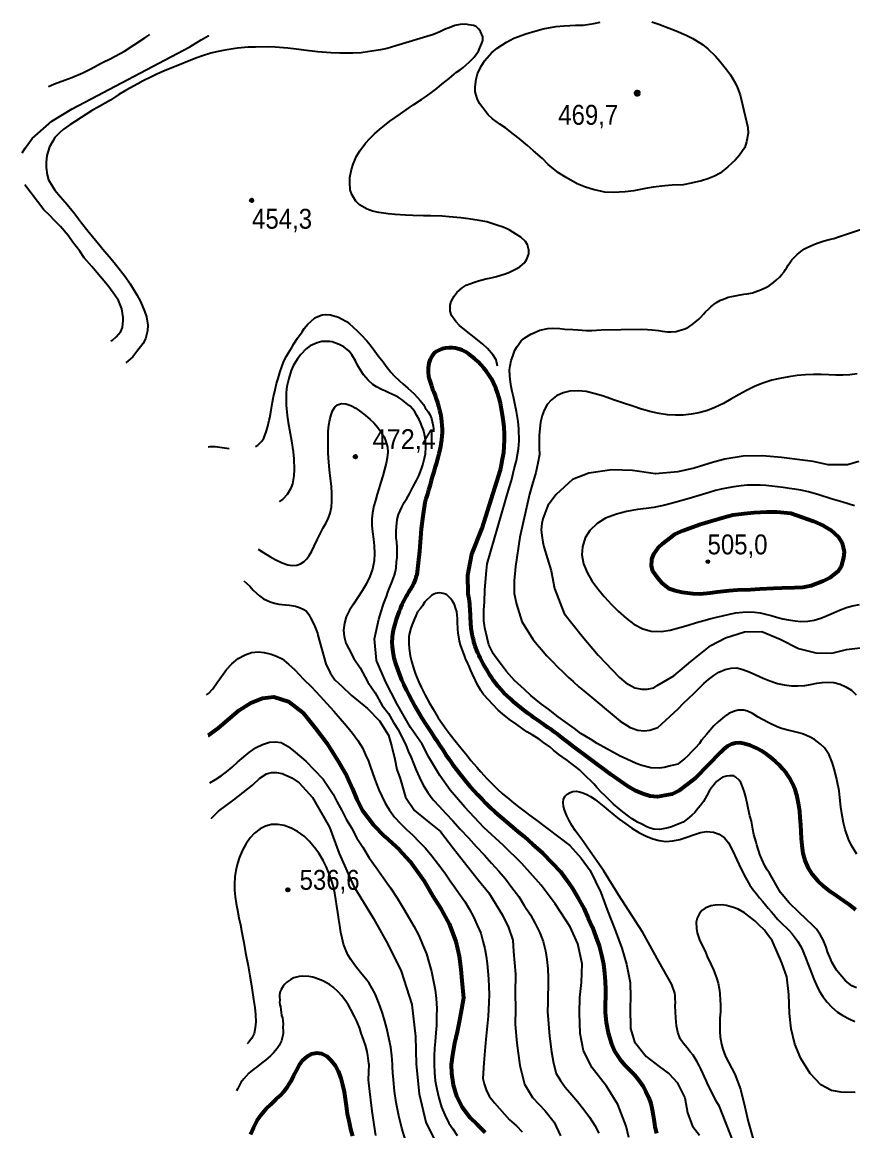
# Model space of a CAD drawing. Header units: metres. Extents: x 552626 to 559174, y 1843804 to 1852371.
# Drawn here: x 555367 to 556076, y 1846438 to 1847385 of the extents above; entities that cross this region are included whole.
import ezdxf

# ---------------------------------------------------------------- set-up
doc = ezdxf.new("R2010")
doc.units = ezdxf.units.M
doc.header["$LTSCALE"] = 6.8
for name, color, linetype, lineweight in [('1', 7, 'Continuous', 25), ('2', 7, 'Continuous', 53), ('3', 7, 'Continuous', 25), ('5', 7, 'Continuous', 25)]:
    doc.layers.add(name, color=color, linetype=linetype, lineweight=lineweight)

msp = doc.modelspace()

# ---------------------------------------------------------------- hatches: boundary and pattern name
at = {"layer": '5'}
for points in [[(555893.86, 1847324.58, 1), (555890.86, 1847324.58, 1)], [(555893.86, 1847324.58, 1), (555890.86, 1847324.58, 1)], [(555564.73, 1847233.11, 1), (555561.73, 1847233.11, 1)], [(555653.24, 1847014.16, 1), (555650.24, 1847014.16, 1)], [(555954.15, 1846924.45, 1), (555951.15, 1846924.45, 1)], [(555595.58, 1846644.14, 1), (555592.58, 1846644.14, 1)]]:
    msp.add_hatch(color=256, dxfattribs=at).paths.add_polyline_path(points)

# ---------------------------------------------------------------- linework, layer by layer
at = {"layer": '1'}
for points in [[(555986.74, 1847295.12), (555986.98, 1847290.47), (555985.73, 1847283.08), (555984.28, 1847278.24), (555979.59, 1847271.7), (555976.07, 1847267.48), (555969.66, 1847261.79), (555963.13, 1847256.37), (555958.29, 1847253.71), (555952.73, 1847251.46), (555947.1, 1847249.76), (555938.28, 1847247.7), (555931.56, 1847246.36), (555922.27, 1847245.87), (555915.83, 1847245.52), (555906.04, 1847244.4), (555899.51, 1847243.08), (555889.33, 1847241.24), (555882.09, 1847240.32), (555871.75, 1847239.8), (555864.66, 1847240.14), (555854.69, 1847242.24), (555848.15, 1847244.35), (555841.16, 1847247.17), (555831.66, 1847252.67), (555825.12, 1847256.5), (555816.39, 1847263.6), (555811.33, 1847268.65), (555803.88, 1847275.43), (555798.77, 1847280), (555791.43, 1847285.83), (555786.61, 1847289.67), (555779.79, 1847295.08), (555775.07, 1847297.98), (555768.9, 1847302.71), (555765.16, 1847306.19), (555760.58, 1847312.06), (555757.77, 1847315.83), (555755.68, 1847319.89), (555754.05, 1847325.8), (555753.85, 1847330.07), (555754.73, 1847336.56), (555756.01, 1847341.19), (555759.17, 1847347.75), (555762.17, 1847352.39), (555767.79, 1847359.04), (555772.68, 1847363.03), (555780.76, 1847368.25), (555787.07, 1847371.45), (555797.31, 1847375.29), (555804.88, 1847377.49), (555812.09, 1847379.46), (555822.93, 1847381.47), (555830, 1847382.18), (555839.68, 1847382.53), (555846.05, 1847382.78), (555855.23, 1847384.21), (555860.73, 1847385.32)], [(555904.68, 1847385.48), (555910.71, 1847383.6)], [(555910.71, 1847383.6), (555919.68, 1847380.24), (555925.67, 1847377.87), (555934.12, 1847374.07), (555939.88, 1847371.2), (555948.08, 1847366.23), (555952.7, 1847362.56), (555959.25, 1847356.15), (555962.98, 1847351.81), (555968.66, 1847344.74), (555971.85, 1847340.15), (555975.96, 1847333.46), (555977.9, 1847329.01), (555980.2, 1847323.08), (555980.98, 1847319.54), (555986.74, 1847295.12)], [(555367.23, 1847273.68), (555369.81, 1847277.74), (555375.7, 1847285.92), (555392.59, 1847300.6), (555409.91, 1847311.21), (555510.37, 1847364.2), (555512.77, 1847365.71), (555520.17, 1847370.28), (555525.99, 1847373.52), (555526.46, 1847373.75)], [(555442.83, 1847112.93), (555444.33, 1847113.73), (555447.55, 1847116.49), (555451.42, 1847120.94), (555452.75, 1847124.33), (555453.38, 1847130.51), (555453.39, 1847132.89), (555452.26, 1847140.3), (555449.35, 1847147.4), (555446.34, 1847152.02), (555441.15, 1847159.05), (555437.14, 1847164.12), (555430.85, 1847171.51), (555426.57, 1847176.46), (555420.27, 1847184.03), (555416.38, 1847189.69), (555410.22, 1847197.67), (555406.37, 1847202.95), (555399.96, 1847210.61), (555395.2, 1847215.59), (555390.56, 1847220.31), (555385.64, 1847224.89), (555369.57, 1847246.38)], [(555913.75, 1847121.36), (555918.2, 1847120.73), (555921.25, 1847120.7), (555925.48, 1847121.09), (555928.07, 1847121.76), (555932.03, 1847122.88), (555934.28, 1847123.99), (555936.53, 1847125.11), (555938.82, 1847126.7), (555941.88, 1847129.05), (555944.84, 1847131.48), (555946.55, 1847133.2), (555948.92, 1847135.75), (555950.69, 1847137.76), (555953.43, 1847140.36), (555955.24, 1847141.99), (555957.93, 1847144.3), (555960.03, 1847145.87), (555963.53, 1847147.7), (555965.89, 1847148.73), (555970, 1847150.25), (555973.06, 1847150.88), (555976.02, 1847151.6), (555978.92, 1847152.03), (555983.49, 1847152.84), (555986.31, 1847153.16), (555990.86, 1847154.16), (555995.44, 1847155.63), (555998.45, 1847156.83), (556002.7, 1847158.75), (556005.18, 1847160.36), (556008.78, 1847162.96), (556011.05, 1847164.74), (556013.78, 1847167.53), (556015.46, 1847169.43), (556017.91, 1847172.09), (556018.95, 1847173.83), (556020.07, 1847175.67), (556021.28, 1847177.62), (556023.23, 1847180.5), (556024.46, 1847182.26), (556027.1, 1847184.94), (556028.99, 1847186.68), (556031.93, 1847189.3), (556035.18, 1847191.67), (556037.86, 1847193.12), (556042.49, 1847195.07), (556045.95, 1847196.42), (556051.92, 1847198.34), (556056.15, 1847199.59), (556060.32, 1847200.54), (556064.26, 1847201.85), (556085.46, 1847209.1)], [(555858.01, 1846769.11), (555852.53, 1846772.77), (555844.33, 1846777.75), (555838.82, 1846781.79), (555830.7, 1846787.72), (555824.89, 1846791.83), (555816.52, 1846798.31), (555810.66, 1846802.79), (555801.43, 1846810.13), (555795.99, 1846815.13), (555787.58, 1846822.85), (555780.67, 1846830.73), (555776.42, 1846836.16), (555771, 1846843.55), (555769.29, 1846845.93), (555765.67, 1846853.43), (555764.14, 1846859.27), (555762.21, 1846867.82), (555761.42, 1846873.93), (555761.41, 1846883.18), (555761.89, 1846889.81), (555762.31, 1846900.26), (555762.79, 1846906.89), (555763.74, 1846916.92), (555764.33, 1846922.61), (555782.95, 1846987.4), (555784.98, 1846993.83), (555787.3, 1847003.63), (555789.16, 1847010.71), (555790.94, 1847020.93), (555791.4, 1847027.76), (555791.28, 1847037.95), (555790.68, 1847044.08), (555789.31, 1847052.69), (555788.2, 1847058.19), (555786.63, 1847065.26), (555785.63, 1847069.82), (555784.76, 1847074.11), (555783.99, 1847080.03), (555783.6, 1847083.42), (555783.42, 1847088.36), (555783.8, 1847091.64), (555784.79, 1847096.33), (555786.02, 1847099.81), (555787.9, 1847104.99), (555789.71, 1847108.34), (555793.28, 1847113.04), (555796.24, 1847115.48), (555801.5, 1847118.66), (555803.49, 1847119.65), (555809.32, 1847122.03), (555815.91, 1847123.64), (555820.26, 1847123.95), (555826.2, 1847123.68), (555830.56, 1847123.13), (555837.46, 1847122.77), (555841.88, 1847122.51), (555848.81, 1847121.97), (555853.69, 1847121.86), (555861.45, 1847122.37), (555895.69, 1847122.91), (555901.24, 1847122.59), (555905.06, 1847122.46), (555910.37, 1847121.83), (555913.75, 1847121.36)], [(555691.26, 1846971.09), (555693.41, 1846974.86), (555695.57, 1846978.45), (555697.8, 1846982.33), (555700.77, 1846988.01), (555703.83, 1846993.8), (555705.95, 1846997.76), (555708.23, 1847003.65), (555709.35, 1847007.21), (555710.71, 1847012.8), (555711.43, 1847016.51), (555711.83, 1847022.18), (555711.83, 1847023.89), (555711.2, 1847031.07), (555710.56, 1847034.15), (555709.75, 1847037.01), (555708.7, 1847039.56), (555707.22, 1847043.3), (555706.08, 1847045.74), (555704.15, 1847049.34), (555702.13, 1847052.83), (555700.47, 1847054.83), (555698.37, 1847057.36), (555696.58, 1847058.77), (555693.75, 1847061.02), (555691.76, 1847062.61), (555688.36, 1847064.79), (555686.01, 1847066.15), (555682.2, 1847067.81), (555680.9, 1847068.33), (555676.77, 1847070.24), (555674.04, 1847071.55), (555669.68, 1847073.81), (555666.6, 1847075.75), (555662.65, 1847079.4), (555658.71, 1847083.91), (555656.62, 1847087.1), (555653.63, 1847092.39), (555651.78, 1847096.08), (555648.65, 1847100.97), (555646.27, 1847104.23), (555641.93, 1847108.02), (555637.99, 1847109.96), (555631.8, 1847112.3), (555629.77, 1847112.54), (555623.2, 1847112.46), (555619.04, 1847111.32), (555613.23, 1847108.74), (555609.7, 1847106.24), (555605.12, 1847101.33), (555602.39, 1847097.68), (555598.68, 1847091.72), (555596.94, 1847087.81), (555594.76, 1847080.98), (555593.17, 1847074.02), (555592.6, 1847069), (555592.59, 1847060.79), (555592.7, 1847058.14), (555593.53, 1847049.27), (555594.22, 1847043.24), (555595.94, 1847034), (555597.13, 1847027.74), (555598.61, 1847018.19), (555599.11, 1847012.14), (555599.37, 1847003.2)], [(556080.11, 1847084.92), (556073.84, 1847083.86), (556068.01, 1847083.6), (556061.85, 1847083.62), (556055.82, 1847084.01), (556049.44, 1847084.23), (556042.78, 1847084.35), (556035.99, 1847084.01), (556028.81, 1847083.37), (556021.8, 1847082.4), (556014.2, 1847081.01), (556007.16, 1847079.45), (555999.46, 1847077), (555992.96, 1847074.36), (555985.74, 1847070.7), (555979.51, 1847067.19), (555972.33, 1847063.08), (555965.99, 1847059.63), (555958.7, 1847056.14), (555952.29, 1847053.65), (555944.99, 1847051.54), (555938.53, 1847050.37), (555931.57, 1847049.54), (555924.95, 1847049.47), (555918.31, 1847049.75), (555911.06, 1847050.91), (555904.16, 1847052.44), (555895.95, 1847054.8), (555888.51, 1847057.19), (555879.76, 1847060.11), (555872.14, 1847062.76), (555863.58, 1847065.64), (555856.45, 1847067.88), (555848.64, 1847069.69), (555842.04, 1847070.39), (555834.92, 1847070), (555829.02, 1847068.55), (555823.36, 1847066.1), (555819.03, 1847062.73), (555815.54, 1847058.8), (555812.95, 1847053.93), (555811.18, 1847049.27), (555809.8, 1847043.61), (555809.09, 1847038.21), (555808.68, 1847032.3), (555808.61, 1847026.53), (555808.68, 1847021.34), (555808.79, 1847016.08), (555807.46, 1847008.45), (555805.91, 1847000.58), (555802.77, 1846989.96), (555800.38, 1846982.12), (555792.23, 1846945.37), (555788.36, 1846920.37), (555787.38, 1846908.14), (555787.38, 1846897.37), (555789.33, 1846888.07), (555793.72, 1846873.39), (555803.2, 1846858.13)], [(555626.62, 1846957.66), (555628.62, 1846961.96), (555630.1, 1846965.94), (555631.28, 1846970.96), (555631.71, 1846976.21), (555631.73, 1846982.27), (555631.2, 1846988.86), (555630.54, 1846995.39), (555629.74, 1847002.73), (555629.11, 1847009.41), (555628.61, 1847017.03), (555628.36, 1847023.61), (555628.33, 1847030.33), (555628.55, 1847035.81), (555629.14, 1847041.13), (555629.89, 1847045.58), (555631.09, 1847049.91), (555632.31, 1847053.37), (555634.24, 1847056.52), (555636.55, 1847058.35), (555639.92, 1847059.41), (555643.58, 1847059.12), (555647.91, 1847057.69), (555651.96, 1847055.46), (555656.42, 1847052.32), (555660.13, 1847049.48), (555664.26, 1847045.92), (555667.36, 1847042.94), (555670.89, 1847038.98), (555673.46, 1847035.43), (555676.14, 1847030.94), (555677.84, 1847026.98), (555678.99, 1847022.29), (555679.31, 1847018.07), (555678.9, 1847013.02), (555678.06, 1847008.47), (555676.68, 1847003.04), (555675.16, 1846997.74), (555673.52, 1846992.29), (555671.83, 1846986.77), (555670.35, 1846982.01), (555668.74, 1846976.62), (555667.55, 1846971.98), (555666.36, 1846966.2), (555665.84, 1846961.08), (555665.76, 1846955.12), (555666.25, 1846949.88), (555667.04, 1846943.66), (555667.78, 1846938.05), (555668.11, 1846931.26), (555667.7, 1846925.14), (555666.26, 1846917.97), (555664.03, 1846911.76), (555661.02, 1846905.22), (555657.51, 1846899.38), (555653.91, 1846893.81), (555650.03, 1846888.15), (555646.82, 1846883.09), (555643.93, 1846877.21), (555642.3, 1846871.98), (555641.63, 1846865.82), (555642.07, 1846860.47), (555643.67, 1846854.74), (555646.11, 1846849.96), (555650.5, 1846841.76)], [(556081.57, 1847009.96), (556071.81, 1847007.02), (556063.03, 1847007.02), (556055.22, 1847007.02), (556042.53, 1847009.96), (556015.42, 1847013.37), (555999.19, 1847014.77), (555982.86, 1847014.58), (555967.14, 1847011.96), (555957.38, 1847009.47), (555940.85, 1847004.18), (555926.87, 1847001.03), (555907.82, 1846999.45), (555888.18, 1847002.18), (555870.75, 1847002.93), (555850.9, 1846999.97), (555836.96, 1846994.64), (555823.01, 1846981.83), (555815.92, 1846972.52), (555811.75, 1846961.03), (555810.78, 1846957.12), (555810.29, 1846951.73), (555810.78, 1846946.84), (555811.75, 1846940.97), (555812.73, 1846937.05), (555818.81, 1846916.52), (555821.65, 1846901.55), (555830.07, 1846880.15), (555845.37, 1846860.9), (555859.12, 1846844.66), (555877.13, 1846825.39), (555882.57, 1846820.85), (555890.28, 1846816.76), (555896.17, 1846815.39), (555900.71, 1846815.39), (555906.6, 1846816.76), (555909.32, 1846818.58), (555923.47, 1846826.83), (555938.12, 1846839.15), (555955.23, 1846852.84), (555967.64, 1846859.24), (555984.05, 1846864.38), (555998.75, 1846864.65), (556014.24, 1846858.35), (556029.97, 1846850.32), (556044.85, 1846846.44), (556058.53, 1846846.21), (556070.88, 1846849.34), (556082.6, 1846850.9)], [(555599.37, 1847003.2), (555599.03, 1846997.83), (555597.93, 1846990.83), (555596.39, 1846986.75), (555593.54, 1846981.65), (555589.89, 1846977.7), (555586.97, 1846975.75), (555586.64, 1846975.64)], [(556077.74, 1846971.97), (556067.98, 1846975.31), (556058.01, 1846978.11), (556047.38, 1846981.54), (556038.66, 1846983.94), (556031.99, 1846985.45), (556026.58, 1846986.43), (556022.27, 1846986.84), (556016.97, 1846987.84), (556012.14, 1846988.45), (556007.2, 1846989.01), (556002.24, 1846989.47), (555997.24, 1846989.76), (555992.02, 1846989.88), (555986.24, 1846989.63), (555980.98, 1846989.2), (555974.89, 1846988.38), (555969.95, 1846987.54), (555964.12, 1846986.21), (555959.16, 1846985.07), (555953.85, 1846983.58), (555945.24, 1846981.07), (555936.74, 1846978.5), (555924.36, 1846974.85), (555915.8, 1846972.67)], [(555885.25, 1846432.64), (555882.88, 1846442.21), (555875.68, 1846460.79), (555866.2, 1846476.49), (555853.75, 1846492.16), (555846.49, 1846506.48), (555843.69, 1846521.49), (555843.04, 1846538.81), (555843.39, 1846552.25), (555844.88, 1846565.08), (555845.25, 1846580.97), (555841.54, 1846598.02), (555835.02, 1846612.52), (555822.4, 1846632.03), (555810.46, 1846648.13), (555793.74, 1846666.66), (555778.06, 1846682.12), (555761.29, 1846697.29), (555745.14, 1846714.59), (555732.55, 1846729.29), (555723.73, 1846741.77), (555714.47, 1846757.37), (555708.59, 1846768.59), (555698.84, 1846782.88), (555687.33, 1846802.73), (555677.61, 1846821.63), (555669.83, 1846840.06), (555667.93, 1846858.52), (555671.76, 1846875.35), (555675.01, 1846886.45), (555676.05, 1846889.05), (555678.16, 1846894.73), (555679.45, 1846898.5), (555681.56, 1846904.18), (555682.48, 1846906.19), (555685.24, 1846912.89), (555685.94, 1846915.93), (555686.43, 1846919.13), (555686.79, 1846924.32), (555687.24, 1846927.9), (555687.5, 1846933.18), (555687.48, 1846936.61), (555687.13, 1846941.34), (555686.64, 1846944.81), (555686.54, 1846950.71), (555686.67, 1846954.54), (555687.32, 1846960.53), (555688.46, 1846964.76), (555691.26, 1846971.09)], [(555915.8, 1846972.67), (555906.42, 1846970.58), (555899.89, 1846969.83), (555892.49, 1846968.87), (555883.3, 1846967.27), (555874.6, 1846965.07), (555865.35, 1846961.47), (555858.22, 1846957.14), (555851.84, 1846951), (555847.95, 1846944.72), (555845.58, 1846937.09), (555845.18, 1846930.26), (555846.49, 1846922.52), (555849.52, 1846915.26), (555853.48, 1846908.02), (555858.91, 1846900.85), (555864.05, 1846894.71), (555870.51, 1846887.91), (555876.09, 1846882.22), (555883.04, 1846875.88), (555889.34, 1846871.07), (555897.05, 1846867.13), (555904.33, 1846865.15), (555912.9, 1846864.75), (555920.42, 1846865.79), (555928.69, 1846868.08), (555935.9, 1846870.26), (555942.83, 1846872.59), (555949.11, 1846874.1), (555954.39, 1846875.56), (555960.12, 1846876.88), (555965.13, 1846878.26), (555971.25, 1846879.7), (555976.59, 1846880.71), (555982.44, 1846881.39), (555987.41, 1846881.53), (555992.56, 1846881.3), (555997.27, 1846880.59), (556001.87, 1846879.63), (556006.79, 1846878.31), (556011.33, 1846877.03), (556016.64, 1846875.64), (556021.4, 1846874.62), (556027.05, 1846873.77), (556032.13, 1846873.45), (556038.08, 1846873.65), (556043.27, 1846874.5), (556049.1, 1846876.2), (556054.07, 1846878.27), (556059.81, 1846880.85), (556064.95, 1846883.1), (556071.09, 1846885.29), (556076.18, 1846886.78), (556082.15, 1846887.97)], [(555568.62, 1846935.08), (555572.6, 1846932.5), (555578.59, 1846928.93), (555583.79, 1846926.08), (555589.23, 1846923.43), (555593.9, 1846921.84), (555598.05, 1846921.1), (555601.81, 1846921.47), (555604.93, 1846922.68), (555607.88, 1846924.47), (555610.35, 1846926.97), (555612.38, 1846929.7), (555614.39, 1846933.41), (555616.52, 1846937.74), (555618.99, 1846942.95), (555621.69, 1846948.24), (555624.28, 1846953.31), (555626.62, 1846957.66)], [(555556.61, 1846908.03), (555561.48, 1846903.41), (555564.55, 1846899.94), (555569.77, 1846895.11), (555573.38, 1846892.75), (555578.91, 1846890.24), (555582.58, 1846889.04), (555586.31, 1846888.13), (555591.9, 1846887.62), (555595.56, 1846887.28), (555600.63, 1846886.33), (555603.9, 1846885.28), (555607.82, 1846883.53), (555609.58, 1846882.3), (555612.04, 1846879.15), (555613.41, 1846876.35), (555616.1, 1846871.13), (555617.64, 1846867.68)], [(555840.1, 1846748.94), (555835.79, 1846752.35), (555832.69, 1846754.48), (555828.14, 1846757.58), (555825.41, 1846759.75), (555820.8, 1846763.42), (555817.71, 1846766.21), (555812.4, 1846770.09), (555808.67, 1846772.71), (555802.5, 1846776.58), (555798.2, 1846779.14), (555793.76, 1846782.16), (555789.58, 1846785.31), (555783.17, 1846789.72), (555777.29, 1846794.39), (555773.68, 1846797.6), (555768.81, 1846802.67), (555765.55, 1846806.11), (555761.08, 1846811.04), (555758.7, 1846814.3), (555755.8, 1846819.69), (555754.18, 1846823.03), (555751.77, 1846828.19), (555750.36, 1846831.37), (555748.53, 1846835.73), (555747.77, 1846837.36), (555745.85, 1846841.63), (555744.88, 1846844.28), (555743.5, 1846847.94), (555742.58, 1846850.22), (555741.54, 1846853.44), (555740.71, 1846856.49), (555740.21, 1846858.43), (555739.65, 1846861.61), (555739.41, 1846863.68), (555739.17, 1846866.61), (555739.15, 1846868.52), (555738.91, 1846871.45), (555738.88, 1846872.49), (555738.85, 1846876.11), (555738.67, 1846878.48), (555738.18, 1846881.95), (555737.46, 1846884.06), (555736.66, 1846886.92), (555736.01, 1846888.47), (555734.51, 1846890.68), (555732.81, 1846893.06), (555731.51, 1846894.44), (555729.81, 1846895.96), (555728.59, 1846896.59), (555726.79, 1846897.33), (555725.34, 1846897.46), (555723.13, 1846897.68), (555721.51, 1846897.59), (555720.03, 1846897.23), (555718.65, 1846896.78), (555716.71, 1846895.42), (555715.14, 1846894.09), (555712.72, 1846891.91), (555711.03, 1846890), (555708.93, 1846886.71), (555707.18, 1846884.5), (555704.85, 1846881.57), (555703.25, 1846878.05), (555702.1, 1846875.53)], [(555702.1, 1846875.53), (555700.26, 1846870.84), (555698.91, 1846867.63), (555697.63, 1846862.14), (555697.47, 1846860.22), (555697.3, 1846854.19), (555697.56, 1846850.21), (555698.46, 1846844.02), (555699.54, 1846839.57), (555701.47, 1846832.73), (555702.93, 1846828.32), (555705.99, 1846821.61), (555707.93, 1846817.16), (555711.27, 1846810.39), (555715.02, 1846803.48), (555718.07, 1846798.49), (555722.35, 1846791.16), (555725.77, 1846786.21), (555729.1, 1846781.34), (555732.59, 1846776.69), (555737.94, 1846769.86), (555741.79, 1846765.44), (555747.02, 1846758.88), (555750.17, 1846754.67), (555755.51, 1846748.89), (555758.93, 1846744.8), (555763.95, 1846739.27), (555767.54, 1846735.39), (555773.02, 1846730.01), (555776.97, 1846726.36), (555782.97, 1846721.42), (555787.06, 1846718.17), (555790.94, 1846715.08), (555796.78, 1846710.79), (555800.34, 1846707.95), (555805.46, 1846704.06), (555834.79, 1846682.03), (555844.53, 1846671.21), (555852.07, 1846660.52), (555861.25, 1846641.9), (555866.6, 1846627.02), (555873.62, 1846609.57), (555879.23, 1846594.41), (555883.2, 1846580.7), (555886.21, 1846564.9), (555886.73, 1846552.16), (555886.25, 1846543.6), (555886.56, 1846525.56), (555889.96, 1846514.23), (555900.01, 1846501.85), (555911.01, 1846493.11), (555919.56, 1846487.09), (555926.47, 1846479.68), (555933.09, 1846466.48), (555935.15, 1846453.75), (555939.5, 1846442.36), (555945.49, 1846434.67)], [(555617.64, 1846867.68), (555619.29, 1846863.29), (555619.57, 1846861.7), (555626.46, 1846837.22), (555630.08, 1846829.49), (555634.16, 1846823.58), (555640.51, 1846817.67), (555648.22, 1846810.4), (555662.16, 1846799.13), (555672.26, 1846788.48), (555680.03, 1846776.14), (555682.86, 1846766.12), (555685.3, 1846755.62), (555687.07, 1846746.98), (555689.84, 1846739.22), (555694.55, 1846723.23), (555702.28, 1846712.01), (555713.06, 1846702.98), (555724.49, 1846693.9), (555735.5, 1846679.53), (555747.9, 1846663.52), (555756.4, 1846652.68), (555765.69, 1846641.68), (555777.45, 1846622.62), (555782.42, 1846611.81), (555786.15, 1846601), (555786.57, 1846591.44), (555788.39, 1846572.1), (555788.26, 1846555.94), (555788.27, 1846542.37), (555788.21, 1846529.1), (555789.44, 1846513.09), (555792.22, 1846494.09), (555796.07, 1846478.08), (555803, 1846466.64), (555813.65, 1846455.41), (555821.47, 1846445.65), (555826.79, 1846434.03)], [(555803.2, 1846858.13), (555806.64, 1846854.04), (555810.57, 1846849.41), (555815.2, 1846844.04), (555819.68, 1846839.46), (555824.48, 1846834.42), (555828.8, 1846830.41), (555833.5, 1846825.76), (555837.58, 1846822.16), (555842.46, 1846817.61), (555846.66, 1846814.11), (555877.65, 1846788.25), (555886.43, 1846782.87), (555892.78, 1846780.42), (555898.14, 1846779.93), (555903.02, 1846780.42), (555909.85, 1846782.87), (555927.2, 1846798.63), (555931.93, 1846803.45), (555936.18, 1846807.62), (555940.91, 1846812.18), (555944.96, 1846816.06), (555949.33, 1846820.22), (555953.08, 1846823.66), (555957.66, 1846827.28), (555962.12, 1846830.01), (555967.32, 1846832.38), (555972.4, 1846833.45), (555977.37, 1846833.62), (555982.56, 1846832.44), (555987.79, 1846830.45), (555993.61, 1846827.84), (555999.78, 1846825.03), (556005.68, 1846822.53), (556012.11, 1846820.4), (556017.7, 1846819.08), (556024.07, 1846818.31), (556029.59, 1846818.26), (556035.44, 1846818.73), (556040.41, 1846819.55), (556045.54, 1846820.55), (556050.18, 1846821.32), (556055.42, 1846821.58), (556060.26, 1846821.14), (556065.7, 1846819.77), (556070.42, 1846817.61), (556075.16, 1846814.67), (556079.12, 1846810.76)], [(555524.63, 1846810.55), (555526.34, 1846811.8), (555529.94, 1846815.9), (555533.83, 1846821.29), (555537.29, 1846826.43), (555541.67, 1846832.2), (555546.3, 1846837.06), (555551.75, 1846841.59), (555557.64, 1846844.72), (555563.06, 1846846.72), (555569.09, 1846847.31), (555573.94, 1846846.87), (555579.81, 1846845.44), (555584.39, 1846843.56), (555589.22, 1846841.31), (555594.49, 1846836.83), (555600.01, 1846832), (555607.43, 1846824.11), (555614.24, 1846817.38), (555621.53, 1846809.48), (555627.42, 1846803.24), (555633.18, 1846796.81), (555638.67, 1846790.6), (555644.23, 1846784.23), (555649.32, 1846778), (555653.83, 1846771.6), (555657.65, 1846765.48), (555660.41, 1846759.56), (555662.83, 1846754.05), (555664.61, 1846748.82), (555666.33, 1846743.93), (555668, 1846739.11), (555669.72, 1846734.66), (555671.74, 1846729.48), (555674.24, 1846724.18), (555677.13, 1846718.04), (555680.91, 1846712.15), (555685.19, 1846706.18), (555690.16, 1846700.87), (555695.33, 1846695.66), (555700.68, 1846690.81), (555706, 1846685.52), (555711.5, 1846679.8), (555717.11, 1846673.06), (555722.68, 1846665.84), (555728.02, 1846658.57), (555732.61, 1846651.84), (555737.04, 1846645.8), (555740.88, 1846640.03), (555745.05, 1846634.17), (555748.78, 1846627.83), (555752.65, 1846621.03), (555755.71, 1846614.01), (555758.7, 1846607.08), (555760.6, 1846600.3), (555762.33, 1846593.92), (555763.25, 1846587.33), (555764.14, 1846581.26), (555764.68, 1846574.55)], [(555650.5, 1846841.76), (555655.7, 1846833.78), (555662.3, 1846821.58), (555668.5, 1846812.37), (555674.68, 1846801.65), (555679.87, 1846794.62), (555684.32, 1846786.98), (555688.47, 1846780.36), (555691.56, 1846773.94), (555694.76, 1846767.89), (555696.85, 1846762.46), (555699.23, 1846757.15), (555701.22, 1846751.96), (555703.48, 1846746.38), (555706.44, 1846740.14), (555709.61, 1846733.56), (555713.69, 1846727.26), (555718.15, 1846720.94), (555723.32, 1846715.47), (555728.93, 1846709.28), (555735.04, 1846703.15), (555741.26, 1846695.99), (555748.25, 1846688.56), (555754.69, 1846681.08), (555761.88, 1846673.59), (555767.8, 1846666.98), (555774.05, 1846660.15), (555779.76, 1846653.42), (555785.28, 1846646.1), (555791.12, 1846638.34), (555795.78, 1846630.82), (555801.19, 1846622.75), (555805.19, 1846615.39), (555809.22, 1846607.39), (555811.96, 1846599.97), (555814, 1846592.07), (555815.19, 1846584.51), (555815.93, 1846576.57), (555816.24, 1846568.9), (555816.38, 1846561.26), (555816.06, 1846554.2), (555815.89, 1846547.3), (555815.76, 1846540.31), (555816.6, 1846529.69), (555817.44, 1846519.18), (555819.09, 1846505.71), (555820.79, 1846496.15), (555823.27, 1846487.11), (555826.81, 1846481.19), (555830.93, 1846475.56), (555836.38, 1846469.1), (555841.34, 1846463.29), (555846.87, 1846456.36), (555851.52, 1846450.05), (555856.12, 1846442.72), (555859.49, 1846436.34)], [(556079.79, 1846674.51), (556075.31, 1846682.01), (556072.67, 1846687.53), (556069.93, 1846695.7), (556068.34, 1846701.24), (556067.12, 1846709.4), (556066.22, 1846714.73), (556065.36, 1846723.12), (556064.63, 1846728.66), (556063.12, 1846736.88), (556062.42, 1846739.66), (556060.38, 1846747.44), (556058.96, 1846752.33), (556056.24, 1846759.46), (556052.14, 1846765.29), (556048.91, 1846768.54), (556043.58, 1846772.6), (556040.01, 1846774.58), (556034.19, 1846777.16), (556030.25, 1846778.23), (556024.64, 1846779.78), (556020.82, 1846780.59), (556015.42, 1846781.97), (556011.92, 1846783.38), (556006.49, 1846785.81), (556004.77, 1846786.67), (555999.28, 1846789.66), (555995.53, 1846791.62), (555990.89, 1846794.61), (555986.37, 1846796.67), (555983.23, 1846797.46), (555978.64, 1846797.5), (555975.38, 1846796.84), (555970.57, 1846794.67), (555966.94, 1846792.25), (555961.45, 1846787.72), (555957.84, 1846784.25), (555952.86, 1846778.63), (555951.44, 1846776.84), (555947.34, 1846771.89), (555945.57, 1846769.02), (555941.81, 1846765.15), (555939.08, 1846762.36), (555935.24, 1846758.39), (555932.76, 1846755.92), (555928.98, 1846753.1), (555926.87, 1846751.52), (555925.97, 1846751.04), (555920.75, 1846750.06), (555915.37, 1846748.68), (555911.25, 1846748.02), (555904.05, 1846748.43), (555896.3, 1846750.31), (555891.42, 1846752.14), (555883.48, 1846755.71), (555877.73, 1846758.39), (555869.41, 1846762.78), (555866.46, 1846764.45), (555858.01, 1846769.11)], [(555527.41, 1846735.57), (555532.33, 1846738.24), (555537.01, 1846741.36), (555541.62, 1846744.81), (555546.48, 1846749), (555551.08, 1846753.08), (555556.38, 1846757.82), (555561.32, 1846761.79), (555567.1, 1846765.73), (555572.4, 1846768.38), (555578.36, 1846770.13), (555583.38, 1846770.48), (555588.25, 1846769.9), (555594.34, 1846766.46), (555600.38, 1846761.74), (555609.37, 1846753.95), (555616.38, 1846746.57), (555624.08, 1846738.72), (555628.3, 1846732.61), (555632.67, 1846725.83), (555635.85, 1846719.5), (555640.11, 1846711.85), (555643.87, 1846704.55), (555648.51, 1846696.95), (555652.91, 1846688.27), (555658.05, 1846680.47), (555663.4, 1846671.37), (555669.47, 1846663.22), (555675.48, 1846654.58), (555681.75, 1846645.69), (555687.62, 1846636.79), (555692.91, 1846628.16), (555697.74, 1846620.04), (555701.59, 1846613.01), (555705.75, 1846604.99), (555709.04, 1846597.54), (555712.33, 1846589.4), (555714.42, 1846582.38), (555716.67, 1846574.35), (555718.07, 1846567.16), (555719.78, 1846558.62), (555720.56, 1846551.3), (555721.24, 1846542.9), (555720.98, 1846536.09), (555720.83, 1846528.3), (555720.27, 1846522.04), (555719.92, 1846514.64), (555719.26, 1846508.8), (555718.96, 1846501.93), (555718.91, 1846495.01), (555719.22, 1846488.16), (555719.92, 1846480.99), (555721.11, 1846473.8), (555722.82, 1846466.46), (555725.31, 1846458.55), (555728.15, 1846451.93), (555731.58, 1846444.91), (555734.92, 1846440.1), (555738.51, 1846434.27)], [(556022.05, 1846633.02), (556014.59, 1846641.75), (556005.15, 1846658.34), (556003.2, 1846661.26), (556001.28, 1846664.67), (555998.82, 1846670.39), (555997.05, 1846674.2), (555994.57, 1846682.5), (555993.75, 1846684.69), (555991.95, 1846691.26), (555991.14, 1846695.84), (555989.77, 1846702.74), (555988.59, 1846707.28), (555987.16, 1846713.88), (555986.29, 1846718.17), (555984.91, 1846724.4), (555983.7, 1846728.27), (555982.01, 1846733.04), (555980.75, 1846735.75), (555979.36, 1846737.88), (555976.59, 1846740.43), (555974.75, 1846741.55), (555971.12, 1846741.52), (555968.68, 1846741.24), (555965.16, 1846740.26), (555963.01, 1846739.06), (555960.15, 1846736.54), (555958.19, 1846734.51), (555955.36, 1846730.94), (555953.84, 1846728.38), (555951.7, 1846724.61), (555950.37, 1846722.07), (555948.83, 1846719.7), (555946.37, 1846716.18), (555944.45, 1846713.77), (555941.43, 1846710.18), (555939.01, 1846707.99), (555935.38, 1846704.72), (555931.49, 1846701.98), (555928.78, 1846700.72), (555925.77, 1846699.52), (555921.65, 1846697.99), (555918.89, 1846697.11), (555914.5, 1846696.32), (555911.32, 1846695.76), (555906.42, 1846696.06), (555903.47, 1846696.87), (555900.58, 1846697.97), (555896.13, 1846700.13), (555892.69, 1846701.83), (555888.08, 1846704.64), (555884.96, 1846706.96), (555880.05, 1846710.69), (555876.79, 1846713.27), (555872.14, 1846717.32), (555869.13, 1846720.21), (555864.54, 1846724.55), (555861.83, 1846727.39), (555857.82, 1846731.6), (555855.48, 1846734.48), (555853.09, 1846737.07), (555849.06, 1846740.61), (555846.69, 1846743.01), (555842.95, 1846746.5), (555840.1, 1846748.94)], [(555528.53, 1846705.17), (555534.7, 1846711.25), (555547.82, 1846720.97), (555563.92, 1846733.56), (555570.27, 1846739.47), (555575.71, 1846743.1), (555579.79, 1846744.47), (555584.32, 1846744.47)], [(555584.32, 1846744.47), (555589.31, 1846743.56), (555597.47, 1846739.92), (555603.82, 1846735.38), (555615.22, 1846722.95), (555629.56, 1846697.68), (555637.93, 1846675.21), (555650.19, 1846647.45), (555667.24, 1846619.64), (555679.42, 1846597.73), (555690.72, 1846574.58), (555700, 1846546.1), (555702.92, 1846518.71), (555703.57, 1846495.26), (555706.05, 1846469.87), (555711.87, 1846445.77), (555720.75, 1846427.82)], [(555834.15, 1846703.26), (555832.2, 1846707.26), (555830.44, 1846711.62), (555829.46, 1846715.2), (555829.07, 1846718.76), (555829.52, 1846721.51), (555830.8, 1846724.09), (555832.61, 1846725.91), (555835.05, 1846727.36), (555837.5, 1846728.04), (555840.24, 1846728.26), (555843.05, 1846727.88), (555845.95, 1846727.08), (555849.31, 1846725.67), (555852.52, 1846723.86), (555856.29, 1846721.32), (555859.68, 1846718.66), (555863.74, 1846715.29), (555867.55, 1846712.09), (555872.31, 1846708.17), (555876.87, 1846704.57), (555882.48, 1846700.39), (555887.67, 1846696.84), (555893.84, 1846693.08), (555899.43, 1846690.21), (555905.55, 1846687.65), (555911, 1846686.15), (555916.9, 1846685.45), (555922.66, 1846685.92), (555928.69, 1846687.15), (555934.82, 1846689.19), (555940.49, 1846691.19), (555946.36, 1846693.05), (555951.53, 1846693.82), (555957.35, 1846693.42), (555962.19, 1846691.68), (555966.87, 1846688.42), (555970.2, 1846684.32), (555973.93, 1846677.25), (555977.04, 1846670.32), (555981.28, 1846661.18), (555984.81, 1846654.58), (555988.56, 1846648.16), (555991.44, 1846644.16), (555994.09, 1846640.61), (555996.85, 1846637.22), (555999.27, 1846634.39), (556001.94, 1846631.24), (556004.22, 1846628.56), (556006.61, 1846625.64), (556008.61, 1846623.24), (556010.66, 1846620.78), (556012.44, 1846618.8), (556014.57, 1846616.61), (556016.71, 1846614.55), (556019.29, 1846612.09), (556021.96, 1846609.4), (556024.63, 1846606.48), (556027.25, 1846603.18), (556029.41, 1846600.06), (556031.48, 1846596.57), (556033.05, 1846593.49), (556034.66, 1846589.82), (556036.11, 1846586.33), (556037.84, 1846581.89)], [(555977.15, 1846422.07), (555962.57, 1846459.18), (555960.2, 1846462.63), (555952.58, 1846477.76), (555951.35, 1846480.57), (555949.66, 1846484.35), (555948.33, 1846487.62), (555946.58, 1846491.15), (555945.21, 1846494.09), (555943.56, 1846497.1), (555941.8, 1846499.97), (555940.19, 1846502.85), (555937.62, 1846505.81), (555935, 1846509.22), (555931.6, 1846513.01), (555929, 1846516.89), (555926.97, 1846522.57), (555925.88, 1846527.86), (555925.3, 1846534.89), (555925.1, 1846540.03), (555924.84, 1846545.1), (555924.92, 1846548.31), (555924.86, 1846550.97), (555924.72, 1846553.7), (555924.4, 1846555.97), (555921.98, 1846563.37), (555910.71, 1846582.84), (555897.09, 1846607.69), (555876.35, 1846639.86), (555863.48, 1846660.75), (555852.25, 1846676.72), (555848.92, 1846681.5), (555845.77, 1846685.83), (555842.41, 1846690.53), (555839.4, 1846694.75), (555836.67, 1846698.92), (555834.15, 1846703.26)], [(555694.63, 1846430.3), (555691.47, 1846440.56), (555688.92, 1846451.03), (555686.66, 1846462.41), (555685.24, 1846472.29), (555684.12, 1846481.84), (555683.63, 1846487.79), (555683.4, 1846492.79), (555683.28, 1846495.04), (555683.13, 1846498.92), (555682.88, 1846502.19), (555681.85, 1846509.84), (555680.68, 1846516.27), (555678.61, 1846525.63), (555676.83, 1846531.99), (555674.79, 1846538.91), (555672.9, 1846544.5), (555670.96, 1846549.7), (555668.51, 1846555.37), (555666.13, 1846559.98), (555663.34, 1846564.5), (555660.37, 1846568.45), (555657.28, 1846572.21), (555653.88, 1846576.33), (555650.88, 1846580.16), (555647.75, 1846584.69), (555645.37, 1846588.62), (555643.19, 1846593.34), (555641.66, 1846597.62), (555640.36, 1846602.92), (555639.33, 1846607.76), (555638.39, 1846613.59), (555637.51, 1846618.77), (555636.68, 1846624.86), (555635.85, 1846630.17), (555635.01, 1846635.94), (555634.02, 1846641.27), (555632.89, 1846646.63), (555631.28, 1846652.39), (555629.41, 1846657.76), (555626.82, 1846663.97), (555624.08, 1846669.27), (555620.49, 1846675.3), (555616.92, 1846680.29), (555612.35, 1846685.66), (555607.93, 1846689.88), (555602.3, 1846693.95), (555597, 1846696.77), (555591.04, 1846698.95), (555585.49, 1846699.82), (555580.14, 1846699.81), (555574.91, 1846698.41), (555570.39, 1846696.18), (555565.7, 1846692.53), (555561.94, 1846688.47), (555558.17, 1846683.16), (555555.31, 1846678.1), (555552.68, 1846672.04), (555550.96, 1846666.69), (555549.56, 1846660.5), (555548.83, 1846655.15), (555548.5, 1846649.06), (555548.57, 1846643.72)], [(555548.57, 1846643.72), (555549.05, 1846638), (555549.85, 1846632.4), (555550.93, 1846626.61), (555552.25, 1846620.13), (555553.51, 1846614.11), (555554.8, 1846607.69), (555556.42, 1846599.05), (555558.01, 1846590.41), (555560.04, 1846579.17), (555561.54, 1846570.74), (555562.96, 1846562.49), (555563.94, 1846556.4), (555564.82, 1846550.57), (555565.78, 1846543.64), (555566.42, 1846537.66), (555566.68, 1846531.27), (555566.28, 1846526.19), (555565.15, 1846521.3), (555563.36, 1846517.52), (555560.55, 1846513.85), (555559.26, 1846512.67)], [(556066.52, 1846471.28), (556058.33, 1846472.71), (556049.04, 1846477.7), (556040.05, 1846487.23), (556032, 1846500.09), (556026.99, 1846512.31), (556023.77, 1846525.51), (556022.23, 1846538.52), (556021.75, 1846554.7), (556020.01, 1846569.87), (556015.73, 1846581.74), (556007.44, 1846600.9), (556003.69, 1846606.1), (556000.9, 1846609.69), (555996.17, 1846614.3), (555992.84, 1846617.64), (555987.7, 1846621.72), (555983.96, 1846624.35), (555978.45, 1846627.53), (555974.45, 1846629.17), (555968.64, 1846630.7), (555964.75, 1846631.4), (555958.87, 1846631.11), (555955.04, 1846630.38), (555950.32, 1846628.32), (555947.48, 1846626.47), (555945.37, 1846624.03), (555943.38, 1846619.8), (555942.7, 1846616.57), (555942.84, 1846611.15), (555943.57, 1846607.33), (555945.47, 1846601.54), (555947.34, 1846597.65), (555950.23, 1846591.59), (555952.17, 1846587.14), (555955.35, 1846580.16), (555957.57, 1846575.84), (555960.06, 1846569.06), (555961.45, 1846564.36), (555962.35, 1846559.88), (555962.93, 1846555.66), (555963.22, 1846549.78), (555963.36, 1846546.07), (555963.35, 1846540.26), (555963, 1846534.21), (555962.95, 1846529.62), (555962.76, 1846522.93), (555963.15, 1846518.68), (555964.35, 1846512.43), (555965.41, 1846508.16), (555967.75, 1846501.85), (555975.61, 1846486.69), (555980.58, 1846473.8), (555984.18, 1846458.71), (555987.1, 1846446.38), (555991.35, 1846431.07)], [(556079.5, 1846560.42), (556075.47, 1846562.24), (556070.23, 1846566.41), (556067.05, 1846569.96), (556062.5, 1846575.64), (556058.58, 1846582.34), (556057.57, 1846584.51), (556054.91, 1846591.08), (556053.77, 1846595.24), (556051.07, 1846601.32), (556048.9, 1846605.27), (556045.43, 1846610.59), (556042.62, 1846613.51), (556030.34, 1846625.12), (556022.05, 1846633.02)], [(556037.84, 1846581.89), (556039.44, 1846577.61), (556041.39, 1846572.44), (556043.1, 1846567.7), (556045.26, 1846562.62), (556047.71, 1846557.82), (556050.68, 1846553.06), (556054.52, 1846548.15), (556058.43, 1846543.88), (556063.32, 1846539.71), (556067.85, 1846536.67), (556073.35, 1846533.8), (556078.26, 1846531.53)], [(555669.12, 1846434.23), (555666.14, 1846455.01), (555663.49, 1846476.61), (555663, 1846481.69), (555663.44, 1846494.83), (555663.22, 1846495.85), (555662.78, 1846498.08), (555662.26, 1846502.59), (555661.66, 1846506.14), (555660.29, 1846511.51), (555658.98, 1846515.45), (555656.75, 1846521.67), (555655.42, 1846525.8), (555652.81, 1846531.98), (555650.83, 1846535.94), (555647.95, 1846541.99), (555645.93, 1846545.47), (555643.54, 1846548.91), (555639.82, 1846553.91), (555637.1, 1846556.93), (555632.74, 1846560.91), (555629.62, 1846563.22), (555624.43, 1846566.15), (555620.93, 1846567.55), (555615.39, 1846569.4), (555611.88, 1846570.14), (555606.8, 1846570.41), (555603.59, 1846570.23), (555599.08, 1846568.86), (555596.58, 1846567.43), (555593.3, 1846565.25), (555591.41, 1846563.51), (555589.97, 1846561.92), (555588.21, 1846559.05), (555587.56, 1846557.17), (555586.93, 1846554.43), (555586.85, 1846552.61), (555587.07, 1846549.87), (555586.99, 1846548.06), (555587.33, 1846545.91), (555587.69, 1846544.42), (555588.1, 1846541.71), (555588.42, 1846539.75), (555588.76, 1846536.74), (555589.35, 1846534.9), (555589.71, 1846532.56), (555590.02, 1846529.08), (555589.9, 1846526.78), (555590.1, 1846523.37), (555589.96, 1846521.26), (555589.32, 1846517.67)], [(555764.68, 1846574.55), (555765.25, 1846568.23), (555765.63, 1846561.18), (555765.79, 1846554.63), (555765.76, 1846547.88), (555765.42, 1846541.9), (555764.95, 1846536.13), (555764.41, 1846530.38), (555763.87, 1846524.81), (555762.87, 1846513.44), (555761.3, 1846496.25), (555760.47, 1846482.94), (555761.71, 1846478.37), (555763.37, 1846473.38), (555765.86, 1846467.98), (555770.42, 1846462.16), (555783.32, 1846447.68), (555789.21, 1846442.43), (555794.17, 1846437.34)], [(555589.32, 1846517.67), (555588.56, 1846515.2), (555586.63, 1846511.27), (555584.92, 1846508.69), (555581.93, 1846504.92), (555579.26, 1846502.43), (555574.85, 1846498.59), (555571.62, 1846496.03), (555567.07, 1846492.46), (555565.3, 1846491.31), (555560.7, 1846487.45), (555556.47, 1846482.78), (555554, 1846479.45), (555551.19, 1846473.98), (555550.33, 1846472.42)], [(556078.32, 1846471), (556066.52, 1846471.28)]]:
    msp.add_lwpolyline(points, dxfattribs=at)
at = {"layer": '2'}
for points in [[(555754.05, 1846852.38), (555753.45, 1846854.37), (555752.96, 1846856), (555752.41, 1846858.14), (555751.96, 1846859.96), (555751.46, 1846862.24), (555751.12, 1846864.06), (555750.86, 1846865.79), (555750.68, 1846867.38), (555750.55, 1846868.87), (555750.38, 1846870.62), (555750.26, 1846872.17), (555750.16, 1846873.59), (555750.11, 1846875.5), (555750.04, 1846877.34), (555749.92, 1846879.85), (555749.8, 1846882.12), (555749.61, 1846884.32), (555749.47, 1846886.26), (555749.3, 1846888.47), (555749.07, 1846890.57), (555748.75, 1846893.06), (555748.38, 1846895.18), (555747.94, 1846897.3), (555747.8, 1846912.94), (555751.13, 1846930.75), (555760.03, 1846953.02), (555775.64, 1847002.83), (555776.52, 1847007.02), (555777.45, 1847011.87), (555778.38, 1847017.78), (555778.84, 1847022.54), (555779.09, 1847028.42), (555778.99, 1847033.33), (555778.63, 1847039.2), (555778.11, 1847044.19), (555777.34, 1847049.79), (555776.54, 1847054.57), (555775.47, 1847059.76), (555774.39, 1847064.09), (555772.97, 1847068.73), (555771.53, 1847072.66), (555769.68, 1847076.91), (555767.85, 1847080.47), (555765.7, 1847083.98), (555763.52, 1847086.99), (555761.26, 1847089.79), (555758.82, 1847092.58), (555756.46, 1847095), (555753.71, 1847097.61), (555751.14, 1847099.7), (555748.22, 1847101.88), (555745.63, 1847103.52), (555742.75, 1847105.04), (555740.23, 1847106.01), (555737.27, 1847106.75), (555734.61, 1847107.08), (555731.45, 1847107.06), (555728.71, 1847106.77), (555725.8, 1847106.1), (555723.33, 1847105.17), (555721.03, 1847103.96), (555718.98, 1847102.38), (555717.18, 1847100.32), (555715.54, 1847097.51)], [(555715.54, 1847097.51), (555714.4, 1847093.9), (555713.78, 1847090.05), (555713.78, 1847085.97), (555714.22, 1847082.66), (555714.9, 1847079.6), (555715.71, 1847077.05), (555716.56, 1847074.5), (555717.59, 1847071.84), (555718.58, 1847069.29), (555719.71, 1847066.32), (555720.68, 1847063.57), (555721.78, 1847060.28), (555722.66, 1847057.31), (555723.61, 1847053.83), (555724.29, 1847050.79), (555724.9, 1847047.27), (555725.27, 1847044.25), (555725.55, 1847040.84), (555725.68, 1847037.93), (555725.71, 1847034.79), (555725.51, 1847031.72), (555725.2, 1847028.44), (555724.62, 1847024.7), (555723.96, 1847021.05), (555723.05, 1847016.84), (555722.09, 1847013.09), (555720.95, 1847008.88), (555719.88, 1847005.31), (555718.71, 1847001.27), (555717.68, 1846997.8), (555716.51, 1846993.68), (555715.49, 1846990), (555714.26, 1846985.73), (555713.16, 1846982.06), (555711.96, 1846978.27), (555710.86, 1846975), (555709.41, 1846963.42), (555708, 1846952.45), (555706.37, 1846933.25), (555705.19, 1846923.33), (555704.27, 1846913.27), (555703.71, 1846912.43), (555703.35, 1846910.89), (555702.89, 1846909.79), (555702.47, 1846908.21), (555702.03, 1846906.84), (555701.44, 1846905.55), (555700.79, 1846904.37), (555699.88, 1846903.04), (555698.91, 1846901.6), (555697.9, 1846899.86), (555696.94, 1846898.36), (555696.06, 1846896.56), (555695.17, 1846895.03), (555694.23, 1846893.21), (555693.29, 1846891.54), (555692.29, 1846889.61), (555691.43, 1846887.78), (555690.55, 1846885.77), (555689.81, 1846883.97), (555689.07, 1846882.18), (555688.25, 1846879.93), (555687.37, 1846877.53), (555686.37, 1846874.34)], [(555686.37, 1846874.34), (555685.3, 1846870.63), (555684.37, 1846866.96), (555683.48, 1846862.77), (555683.04, 1846859.76), (555682.86, 1846855.32), (555683.11, 1846851.94), (555683.6, 1846847.14), (555684.66, 1846842.33), (555685.89, 1846837.43), (555687.63, 1846832.54), (555689.07, 1846828.56), (555691.19, 1846823.59), (555692.95, 1846819.59), (555695.39, 1846814.57), (555697.37, 1846810.56), (555700.17, 1846805.25), (555702.44, 1846801.1), (555705.56, 1846795.62), (555708.51, 1846790.76), (555711.54, 1846785.86), (555714.34, 1846781.64), (555716.64, 1846778.22), (555719.08, 1846774.48), (555721.16, 1846771.38), (555723.47, 1846767.78), (555726.24, 1846763.65), (555729.02, 1846759.56), (555732.03, 1846755.13), (555734.99, 1846750.98), (555737.9, 1846746.91), (555740.8, 1846743.11), (555743.39, 1846739.95), (555746.61, 1846736.06), (555749.53, 1846732.77), (555753.08, 1846728.75), (555755.94, 1846725.66), (555759.87, 1846721.47), (555763.13, 1846718.24), (555767.45, 1846713.92), (555770.79, 1846710.82), (555775.04, 1846706.9), (555778.41, 1846704.09), (555782.65, 1846700.43), (555786.07, 1846697.64), (555790.28, 1846693.93), (555795.67, 1846689.56), (555802.84, 1846683.04), (555811.67, 1846675.32), (555819.65, 1846667.31), (555826.73, 1846659.89), (555831.95, 1846652.77), (555837.2, 1846645.12), (555841.85, 1846636.92), (555846.7, 1846628.33), (555850.54, 1846620.01), (555854.17, 1846612), (555857.11, 1846603.96), (555859.81, 1846596.21), (555861.79, 1846588.19), (555863.44, 1846580.58), (555864.32, 1846572.99), (555865.04, 1846565.76), (555865.18, 1846559.21), (555865.16, 1846552.86)], [(556016.72, 1846747.31), (556013.42, 1846750.81), (556010.34, 1846753.79), (556006.51, 1846757.08), (556003.1, 1846759.79), (555998.56, 1846762.78), (555994.19, 1846765.13), (555989.01, 1846767.44), (555984.2, 1846768.88), (555979.83, 1846769.66), (555975.92, 1846769.52), (555972.71, 1846768.44), (555969.47, 1846766.8), (555966.29, 1846764.26), (555963.38, 1846761.46), (555942.45, 1846739.86), (555934.99, 1846734.04), (555927.94, 1846728.64), (555922.13, 1846725.73), (555909.7, 1846723.65), (555903.48, 1846724.07), (555897.26, 1846726.14), (555890.21, 1846729.06), (555883.99, 1846732.8), (555869.84, 1846742.74), (555836.34, 1846767.67), (555834.4, 1846769.11), (555832.24, 1846770.76), (555829.85, 1846772.62), (555827.37, 1846774.54), (555824.45, 1846776.73), (555821.83, 1846778.67), (555818.74, 1846780.93), (555815.98, 1846782.89), (555812.91, 1846785.07), (555810.03, 1846787.06), (555807.24, 1846788.97), (555804.68, 1846790.77), (555801.97, 1846792.73), (555799.11, 1846794.86), (555795.87, 1846797.39), (555792.74, 1846799.8), (555789.74, 1846802.27), (555786.77, 1846804.74), (555784.12, 1846807.15), (555781.25, 1846809.8), (555778.59, 1846812.5), (555775.99, 1846815.21), (555773.59, 1846817.91), (555771.56, 1846820.4), (555769.62, 1846822.91), (555768.07, 1846825.22), (555766.59, 1846827.56), (555765.07, 1846830.06), (555763.61, 1846832.53), (555762.11, 1846834.94), (555760.93, 1846837.07), (555759.86, 1846838.85), (555759.07, 1846840.53), (555758.19, 1846842.35), (555757.27, 1846844.4), (555756.25, 1846846.67), (555755.43, 1846848.59), (555754.61, 1846850.72), (555754.05, 1846852.38)], [(555525.9, 1846776.17), (555526.21, 1846776.29), (555534.5, 1846782.18), (555542.9, 1846789.46), (555552.57, 1846797.65), (555562.38, 1846803.88), (555572.46, 1846807.74), (555582.16, 1846808.9), (555594.54, 1846804.99), (555606.99, 1846795.25), (555617.43, 1846782.49), (555627.23, 1846769.32), (555637.42, 1846753.44), (555644.54, 1846741.16), (555649.3, 1846730.28), (555652.88, 1846721.2), (555657.77, 1846711.84)], [(556078.93, 1846627.14), (556073.74, 1846630.96), (556068.48, 1846634.68), (556062.78, 1846638.61), (556057.48, 1846642.36), (556051.64, 1846647.04), (556046.74, 1846651.49), (556041.97, 1846657.23), (556038.49, 1846662.63), (556035.74, 1846669.25), (556034.12, 1846675.17), (556033.1, 1846681.93), (556032.59, 1846687.76), (556032.27, 1846693.92), (556032.01, 1846699.3), (556031.56, 1846705.64), (556031.05, 1846711.21), (556030.1, 1846718.06), (556028.88, 1846723.73), (556027.13, 1846729.94), (556024.86, 1846734.99), (556022.41, 1846739.68), (556019.45, 1846743.95), (556016.72, 1846747.31)], [(555657.77, 1846711.84), (555666.88, 1846699.83), (555676.71, 1846689.71), (555688.98, 1846678.58), (555698.14, 1846668.68), (555710.41, 1846651.53), (555717.9, 1846638.65), (555724.83, 1846627.68), (555731.8, 1846615.12), (555737.44, 1846600.01), (555740.41, 1846587.56), (555741.71, 1846576.28), (555742.61, 1846566.55), (555744.07, 1846551.91), (555742.36, 1846542.09), (555740.31, 1846531.47), (555738.52, 1846522.8), (555736.44, 1846513.2), (555734.59, 1846503.11), (555733.59, 1846494.97), (555733.63, 1846487.16), (555735.15, 1846477.63), (555738.04, 1846467.78), (555742.98, 1846458.39), (555749.56, 1846449.61), (555755.71, 1846443.57), (555762.58, 1846436.8)], [(555865.16, 1846552.86), (555864.99, 1846546.68), (555864.85, 1846539.71), (555865.91, 1846530.92), (555867.39, 1846522.03), (555870.37, 1846512.59), (555873.51, 1846505.4), (555877.35, 1846499.36), (555881.43, 1846494.74), (555885.44, 1846490.68), (555889.9, 1846485.99), (555893.54, 1846481.74), (555897.15, 1846476.61), (555899.82, 1846471.96), (555902.21, 1846466.44), (555903.82, 1846461.52), (555905.12, 1846456.18), (555905.91, 1846451.45), (555906.7, 1846446.34), (555907.44, 1846441.56), (555908.8, 1846436.17)], [(555562.21, 1846435.13), (555564.6, 1846440.78), (555567.88, 1846446.98), (555571.31, 1846451.91), (555575.57, 1846457.02), (555579.46, 1846460.88), (555583.76, 1846464.93), (555587.26, 1846468.23), (555590.93, 1846472.17), (555593.76, 1846475.97), (555596.61, 1846480.46), (555599, 1846485.11), (555601.41, 1846489.82), (555604.13, 1846494.61), (555606.98, 1846498.51), (555610.75, 1846502.01), (555614.37, 1846503.99), (555618.84, 1846504.86), (555622.79, 1846504.19), (555627.27, 1846501.94), (555630.86, 1846498.66), (555634.48, 1846493.94), (555637.01, 1846489.12), (555639.32, 1846483.16), (555640.79, 1846477.69)], [(555640.79, 1846477.69), (555642.07, 1846471.59), (555642.97, 1846465.65), (555643.84, 1846459.56), (555644.83, 1846452.88), (555645.99, 1846446.7), (555647.55, 1846439.7), (555649.19, 1846433.86)]]:
    msp.add_lwpolyline(points, dxfattribs=at)
msp.add_lwpolyline([(556042.73, 1846959.15), (556051.78, 1846955.04), (556057.32, 1846951.67), (556064.14, 1846945.39), (556067.3, 1846940.32), (556069.1, 1846932.89), (556068.55, 1846927.68), (556066.34, 1846920.37), (556063.7, 1846915.97), (556056.76, 1846910.69), (556051, 1846907.74), (556040.76, 1846903.9), (556033.77, 1846902.43), (556026.57, 1846901.99), (556015.71, 1846901.89), (556008.6, 1846901.56), (555997.05, 1846900.81), (555989.18, 1846900.38), (555978.07, 1846899.97), (555970.79, 1846899.42), (555960.71, 1846898.36), (555954.6, 1846897.57), (555945.73, 1846896.74), (555939.7, 1846896.91), (555930.8, 1846897.99), (555924.73, 1846899.4), (555919.74, 1846901.3), (555913.66, 1846906.14), (555910.26, 1846910.04), (555905.71, 1846916.39), (555904.49, 1846920.44), (555904.84, 1846926.49), (555906.44, 1846930.87), (555910.57, 1846936.49), (555914.28, 1846939.88), (555920.48, 1846944.88), (555924.53, 1846947.82), (555931.59, 1846951.11), (555936.9, 1846953.05), (555945.51, 1846956.13), (555966.91, 1846962.49), (555974.23, 1846964.45), (555983.5, 1846965.43), (555992.28, 1846966.41), (556003.02, 1846966.9), (556011.31, 1846966.9), (556023.51, 1846965.92)], close=True, dxfattribs=at)
at = {"layer": '3'}
for points in [[(555663.96, 1847285.98), (555667.98, 1847289.76), (555672.3, 1847293.48), (555681.17, 1847300.57), (555685.72, 1847303.94), (555690.21, 1847307.01), (555697.17, 1847311.7), (555701.66, 1847314.77), (555708.26, 1847319.23), (555712.31, 1847321.97), (555717.82, 1847326.11), (555721.23, 1847328.69), (555725.46, 1847332.3), (555728.18, 1847334.23), (555731.65, 1847337.09), (555735.97, 1847340.81), (555738.07, 1847342.38), (555741.14, 1847344.54), (555743.43, 1847346.13), (555746.36, 1847348.74), (555748.93, 1847351.12), (555750.65, 1847352.65), (555753.1, 1847355.3), (555754.57, 1847357.37), (555756.77, 1847360.56), (555758.07, 1847363.27), (555759.79, 1847367.36), (555760.38, 1847369.61), (555760.39, 1847372.84), (555758.57, 1847377.18), (555757.21, 1847379.11), (555754.93, 1847381.61), (555752.66, 1847382.39), (555748.7, 1847382.98), (555745.89, 1847383.51), (555741.26, 1847383.27), (555736.62, 1847382.36), (555733.17, 1847381.01), (555727.91, 1847378.89), (555723.94, 1847377.11), (555718.35, 1847374.57), (555686.31, 1847365.12), (555678.7, 1847362.82), (555673.24, 1847361.53), (555663.73, 1847360.07), (555656.64, 1847359.06), (555649.64, 1847358.83), (555638.35, 1847358.77), (555630.84, 1847358.96), (555619.55, 1847359.75), (555612.13, 1847360.71), (555601.05, 1847362.19), (555593.95, 1847362.9), (555583.2, 1847363.94), (555576.35, 1847364.11), (555566.39, 1847364.01), (555560.06, 1847363.76), (555551.05, 1847362.92), (555545.53, 1847362.2), (555540.33, 1847361.22), (555533.09, 1847359.82), (555528.39, 1847358.62), (555521.23, 1847356.47), (555516.22, 1847354.67), (555508.42, 1847351.5)], [(555419.14, 1847342), (555425.34, 1847345.03), (555435.2, 1847350.39), (555442.84, 1847354.08), (555454.49, 1847360.55), (555462.85, 1847365.84), (555471.85, 1847371.71), (555476.35, 1847374.77)], [(555508.42, 1847351.5), (555503.08, 1847349.27), (555494.88, 1847346.25), (555487.19, 1847342.99), (555482.22, 1847340.81), (555477.54, 1847338.57), (555470.64, 1847335.03), (555466.09, 1847332.51), (555459.1, 1847328.87), (555454.57, 1847326.16), (555449.77, 1847323.34), (555442.71, 1847318.73), (555438.18, 1847316.03), (555431.67, 1847312.35), (555427.28, 1847310.04), (555421.53, 1847306.44), (555417.64, 1847303.91), (555411.8, 1847300.2), (555408.02, 1847297.59), (555402.31, 1847293.61), (555399.22, 1847290.79), (555395.23, 1847286.63), (555393.3, 1847283.57), (555390.45, 1847278.68), (555388.35, 1847271.33), (555387.62, 1847265.27), (555387.82, 1847261.02), (555388.63, 1847254.75), (555389.67, 1847250.7), (555392.74, 1847245.35), (555395.15, 1847241.74), (555400.08, 1847235.95), (555403.91, 1847231.54), (555404.61, 1847230.84), (555412.27, 1847221.49), (555415.41, 1847217.3), (555418, 1847213.7), (555423.42, 1847207.02), (555427.39, 1847202.16), (555433.91, 1847194.08), (555436.13, 1847191.29), (555443.15, 1847182.99), (555447.92, 1847176.99), (555455.11, 1847168.03), (555459.34, 1847161.78), (555465.06, 1847152.47), (555468.18, 1847146.75), (555471.79, 1847138.44), (555473.41, 1847133.4), (555474.6, 1847126.33), (555474.17, 1847121.72), (555472.49, 1847114.89), (555470.23, 1847110.55), (555465.22, 1847103.81), (555461.63, 1847099.51), (555455.7, 1847094.16)], [(555389.79, 1847330.35), (555394.83, 1847332.57), (555403.33, 1847335.76), (555409.51, 1847338.08), (555419.14, 1847342)], [(555773.16, 1847091.54), (555771.78, 1847096.76), (555769.41, 1847100.85), (555764.39, 1847106.54), (555760.47, 1847110.17), (555754.6, 1847115.01), (555750.45, 1847118.14), (555746.48, 1847121.29), (555740.69, 1847126.22), (555737.46, 1847129.65), (555733.73, 1847134.82), (555732.58, 1847138.3), (555732.56, 1847143.42), (555733.53, 1847146.57), (555736.03, 1847151.22), (555738.25, 1847154.22), (555742.92, 1847158.17), (555746.35, 1847160.56), (555752.53, 1847162.97), (555756.94, 1847164.24), (555763.2, 1847165.9), (555767.63, 1847166.98), (555772.06, 1847168.06), (555778.78, 1847169.87), (555782.69, 1847171.36), (555788.53, 1847174.21), (555792.01, 1847176.22), (555796.43, 1847179.86), (555798.08, 1847182.8), (555799.76, 1847187.26), (555799.85, 1847190.6), (555798.59, 1847195.01), (555796.85, 1847197.75), (555792.9, 1847201.57), (555789.23, 1847203.81), (555782.88, 1847207.82), (555777.8, 1847209.99), (555772.36, 1847211.93), (555763.89, 1847214.57), (555757.5, 1847215.74), (555748.39, 1847217.35), (555741.66, 1847218.1), (555731.89, 1847218.88), (555725.67, 1847219.4), (555716.04, 1847219.72), (555709.76, 1847219.95), (555700.72, 1847220.15), (555694.51, 1847220.49), (555685.64, 1847220.89), (555679.76, 1847221.64), (555671.68, 1847222.62), (555666.24, 1847223.7), (555661.68, 1847225.46), (555655.36, 1847229.29), (555652.06, 1847232.42), (555648.58, 1847237.91), (555647.36, 1847241.94), (555647.03, 1847248.17), (555646.99, 1847252.63), (555648.41, 1847259.34), (555649.79, 1847263.86), (555652.78, 1847270.84), (555655.39, 1847275.41), (555660.24, 1847281.95), (555663.96, 1847285.98)], [(555566.44, 1847022.91), (555568.3, 1847023.94), (555571.81, 1847027.28), (555573.59, 1847029.95), (555575.55, 1847035.2), (555576.62, 1847039.12), (555578.1, 1847045.27), (555578.72, 1847047.33), (555579.87, 1847053.92), (555581.07, 1847060.79), (555581.87, 1847065.44), (555582.98, 1847069.84), (555584.5, 1847076.46), (555585.71, 1847080.78), (555587.48, 1847086.86), (555588.84, 1847090.72), (555590.74, 1847095.68), (555593, 1847100.02), (555594.68, 1847102.78), (555597.37, 1847107.45), (555599.29, 1847110.52), (555602.36, 1847115.23), (555606.28, 1847120.81), (555608.06, 1847123.48), (555611.15, 1847127.15), (555613.62, 1847129.62), (555616.98, 1847132.56), (555619.58, 1847133.91), (555623.43, 1847135.11), (555626.32, 1847135.53), (555630.45, 1847135.15), (555633.18, 1847134.51), (555637.22, 1847133.17), (555639.93, 1847131.87), (555644.19, 1847129.51), (555646.8, 1847127.44), (555649.64, 1847125.01), (555653.71, 1847120.92), (555656.78, 1847118.14), (555661.34, 1847113.16), (555664.2, 1847109.69), (555668.43, 1847104.29), (555671.25, 1847100.34), (555675.37, 1847095.03), (555677.88, 1847091.33), (555681.88, 1847086.28), (555684.8, 1847083.1), (555689.46, 1847078.89)], [(555689.46, 1847078.89), (555692.22, 1847076.36), (555696.62, 1847072.69), (555699.17, 1847070.32), (555701.53, 1847067.94), (555704.77, 1847064.51), (555706.94, 1847062.1), (555709.72, 1847058.53), (555711.36, 1847055.87), (555713.93, 1847052.46), (555715.23, 1847050.24), (555716.78, 1847046.62), (555717.25, 1847044.21), (555718.18, 1847040.23), (555718.35, 1847037.88), (555718.44, 1847035.43)], [(555526.07, 1847022.59), (555527.72, 1847022.8), (555531.91, 1847022.71), (555537.87, 1847022.07), (555543.99, 1847021.03)]]:
    msp.add_lwpolyline(points, dxfattribs=at)
at = {"layer": '5', "lineweight": 53}
msp.add_circle((555892.36, 1847324.58), 1.5, dxfattribs=at)
msp.add_circle((555892.36, 1847324.58), 1.5, dxfattribs=at)
at = {"layer": '5'}
for centre in [(555563.23, 1847233.11), (555651.74, 1847014.16), (555594.08, 1846644.14)]:
    msp.add_circle(centre, 1.5, dxfattribs=at)
at = {"layer": '5', "lineweight": 13}
msp.add_circle((555952.65, 1846924.45), 1.5, dxfattribs=at)

# ---------------------------------------------------------------- texts
at = {"layer": '5'}
for s, width, p in [('469,7', 0.9, (555824.91, 1847297.59)), ('469,7', 0.9, (555824.91, 1847297.59)), ('454,3', 0.9, (555563.52, 1847208.8)), ('472,4', 0.95, (555666.39, 1847020.55)), ('505,0', 0.9, (555952.38, 1846930.65)), ('536,6', 0.9, (555604.08, 1846644.14))]:
    msp.add_text(s, height=17, dxfattribs=dict(at, width=width)).set_placement(p)

doc.saveas('drawing.dxf')
